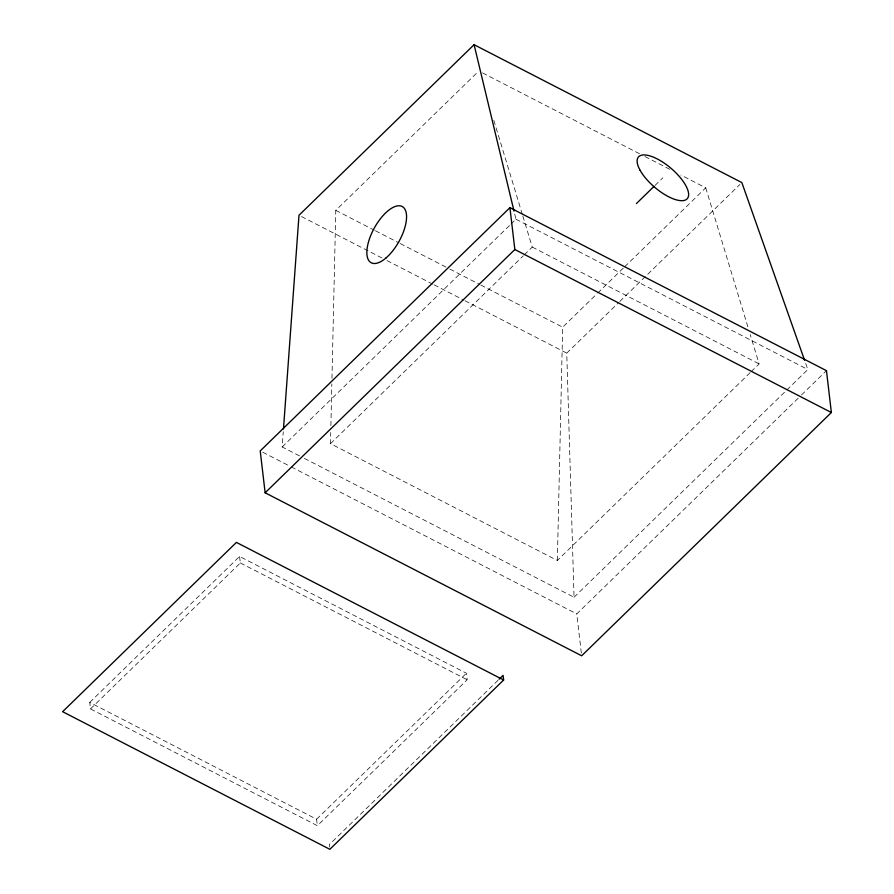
<?xml version="1.0" encoding="UTF-8"?>
<svg xmlns="http://www.w3.org/2000/svg" width="894" height="894" viewBox="0 0 894 894"><rect width="100%" height="100%" fill="white"/><g stroke="black" fill="none" stroke-linecap="round" stroke-linejoin="round"><path stroke-width="0.67" stroke-dasharray="4.47 3.35" d="M750.133 372.675L557.353 560.471L330.478 443.647L330.724 432.54M330.892 425.589L331.83 383.939M331.965 378.385L335.786 210.358L477.854 71.967M557.353 560.471L562.661 327.193L596.678 294.059M299.49 455.884L282.169 446.966L283.275 431.713M282.169 446.966L509.971 225.053M510.977 224.081L515.972 219.22L514.352 212.448M330.478 443.647L523.269 255.84M524.264 254.868L532.254 247.079L522.543 215.063M89.746 702.405L239.57 556.448L466.422 673.26L467.182 679.764L317.359 825.71L90.506 708.897L89.746 702.405L316.599 819.217L317.359 825.71M90.506 708.897L240.341 562.952L239.57 556.448M655.034 185.427L662.867 177.794M597.673 293.076L623.688 267.742M624.694 266.77L705.724 187.829L680.926 175.056M304.429 458.432L574.049 597.27L566.751 353.141L618.782 302.463M619.777 301.479L739.841 184.533M751.139 371.692L759.129 363.914L750.222 334.568M316.599 819.217L466.422 673.26M574.049 597.27L785.86 390.935M786.865 389.963L807.841 369.524L805.058 361.623M498.092 680.222L329.294 844.651L329.573 846.976M581.346 653.078L576.753 613.921L800.488 395.964M801.482 394.992L826.458 370.664M482.57 72.917L640.015 153.992M644.976 156.539L669.774 169.312M515.972 219.22L807.841 369.524M532.254 247.079L759.129 363.914M335.786 210.358L374.217 230.149M375.458 230.786L399.015 242.922M400.255 243.559L448.609 268.457M449.85 269.094L479.597 284.415M480.838 285.052L562.661 327.193M301.479 216.538L382.051 258.031M387.013 260.579L432.875 284.203M434.115 284.84L463.863 300.161M465.103 300.797L566.751 353.141M262.702 452.196L290.002 466.255M291.254 466.903L576.753 613.921M240.341 562.952L467.182 679.764M705.724 187.829L748.2 327.897M493.823 120.355L522.141 213.733"/><path stroke-width="1.34" d="M283.476 428.93L298.998 215.253L474.088 44.7L741.841 182.577L804.589 360.304M509.926 207.665L260.221 450.922L265.138 492.784L581.67 655.783L831.375 412.525L826.458 370.664L509.926 207.665L514.843 249.527L265.138 492.784M636.439 203.541L654.05 186.377M499.087 679.25L503.087 675.361L503.635 680.01L329.841 849.3L62.625 711.691L236.407 542.401L503.635 680.01M514.843 249.527L831.375 412.525M474.088 44.7L514.016 211.096M386.029 257.941A32.106 14.047 -60.9 0 0 404.244 208.224A32.106 14.047 -60.9 0 0 369.859 237.737A32.106 14.047 -60.9 0 0 386.029 257.941M640.048 170.195A32.106 12.516 40.4 0 0 684.614 200.312A32.106 12.516 40.4 0 0 663.918 162.898A32.106 12.516 40.4 0 0 640.048 170.195"/></g></svg>
